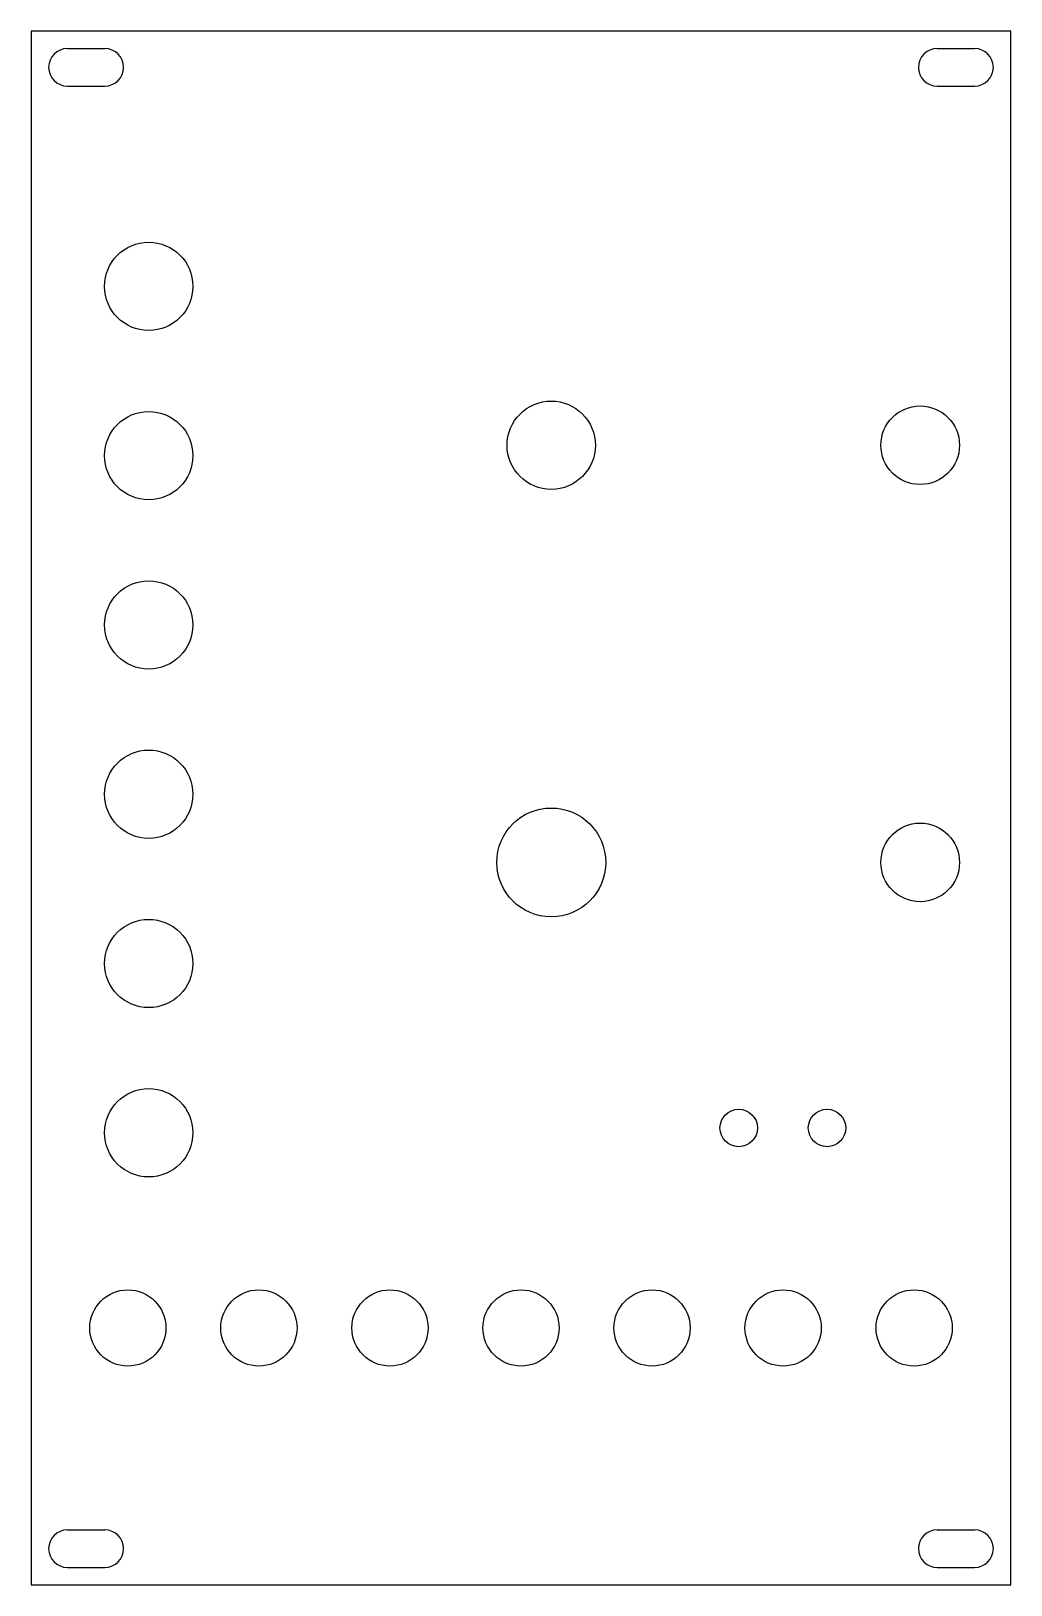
# Model space of a CAD drawing. Extents: x 108 to 189, y 41 to 169.
import ezdxf

# ---------------------------------------------------------------- set-up
doc = ezdxf.new("R2010")
doc.units = 0
doc.layers.add('View', color=7, linetype='CONTINUOUS')

msp = doc.modelspace()

# ---------------------------------------------------------------- linework, layer by layer
at = {"layer": 'View'}
for p, q in [((108, 169.25), (108, 40.75)), ((189, 169.25), (108, 169.25)), ((189, 40.75), (189, 169.25)), ((111, 167.8), (114.1, 167.8)), ((182.9, 167.8), (186, 167.8)), ((111, 164.7), (114.1, 164.7)), ((182.9, 164.7), (186, 164.7)), ((111, 45.3), (114.1, 45.3)), ((182.9, 45.3), (186, 45.3)), ((111, 42.2), (114.1, 42.2)), ((182.9, 42.2), (186, 42.2)), ((108, 40.75), (189, 40.75))]:
    msp.add_line(p, q, dxfattribs=at)
for centre, radius in [((117.725, 148.14), 3.65), ((117.725, 134.14), 3.65), ((151, 135), 3.65), ((181.5, 135), 3.25), ((117.725, 120.14), 3.65), ((117.725, 106.14), 3.65), ((151, 100.5), 4.5), ((181.5, 100.5), 3.25), ((117.725, 92.14), 3.65), ((117.725, 78.14), 3.65), ((166.5, 78.54), 1.55), ((173.8, 78.54), 1.55), ((116, 62), 3.15), ((126.833, 62), 3.15), ((137.667, 62), 3.15), ((148.5, 62), 3.15), ((159.333, 62), 3.15), ((170.167, 62), 3.15), ((181, 62), 3.15)]:
    msp.add_circle(centre, radius, dxfattribs=at)
for centre, start, end in [((111, 166.25), 90, -90), ((114.1, 166.25), -90, 90), ((182.9, 166.25), 90, -90), ((186, 166.25), -90, 90), ((111, 43.75), 90, -90), ((114.1, 43.75), -90, 90), ((182.9, 43.75), 90, -90), ((186, 43.75), -90, 90)]:
    msp.add_arc(centre, 1.55, start, end, dxfattribs=at)

doc.saveas('drawing.dxf')
